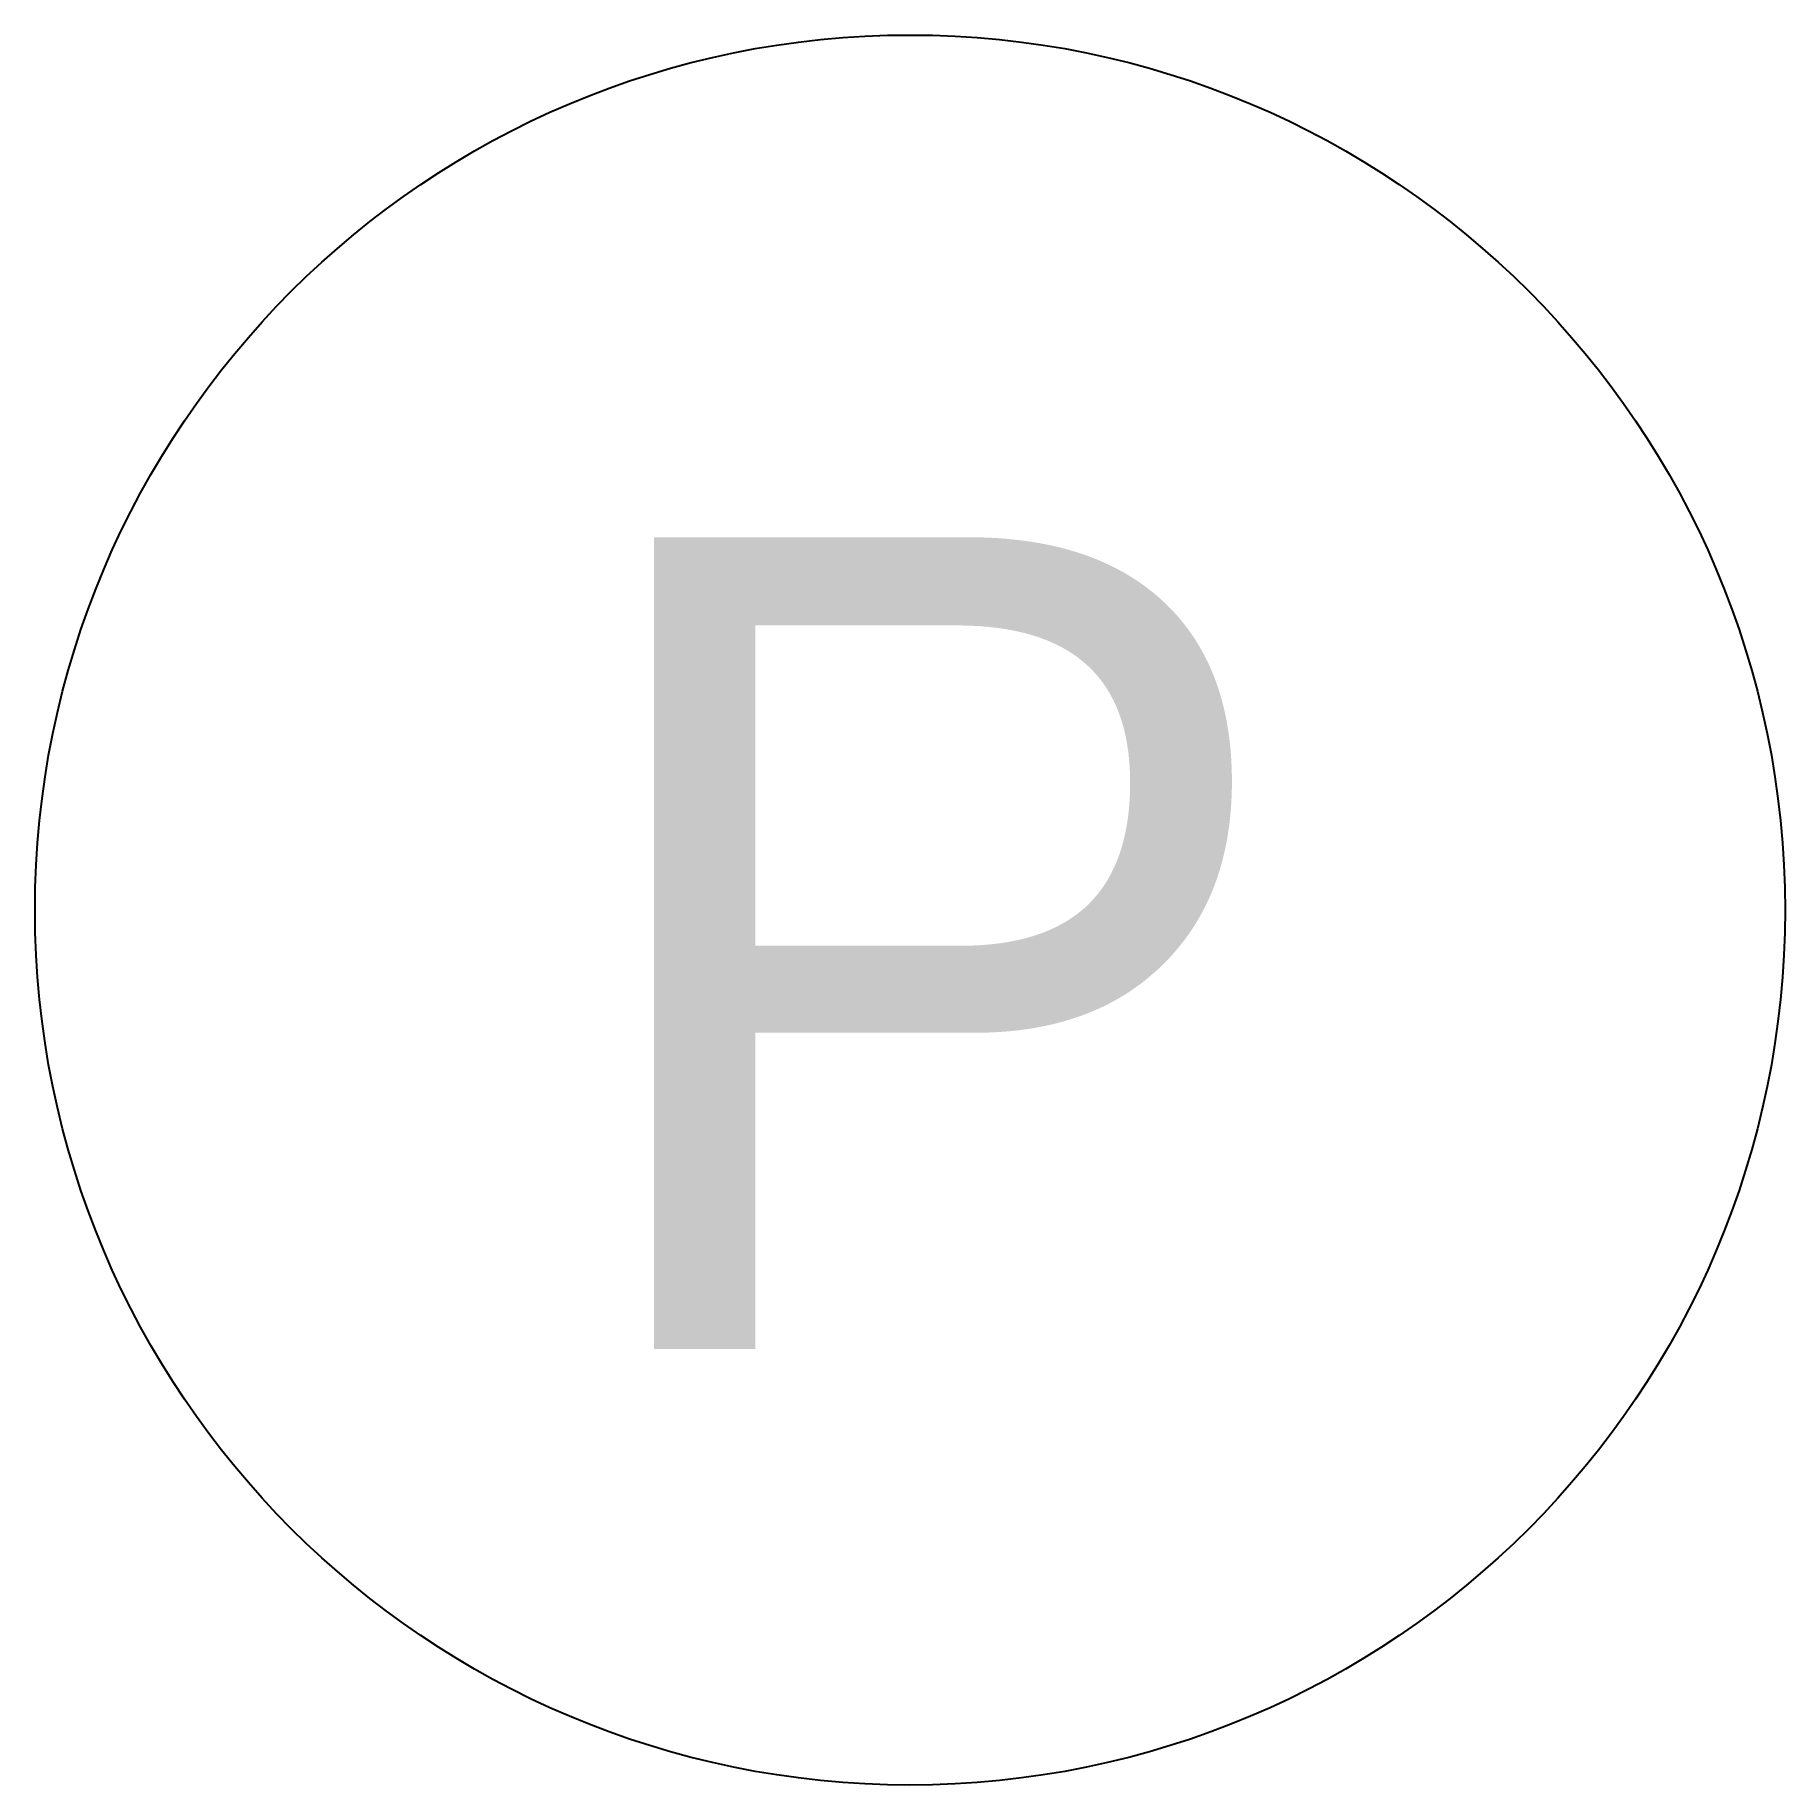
# Model space of a CAD drawing. Extents: x -0.5 to 0.5, y -0.5 to 0.5.
import ezdxf

# ---------------------------------------------------------------- set-up
doc = ezdxf.new("R2010")
doc.units = 0
doc.layers.get('0').update_dxf_attribs({"linetype": 'CONTINUOUS'})

msp = doc.modelspace()

# ---------------------------------------------------------------- linework, layer by layer
at = {"color": 0}
msp.add_circle((0, 0), 0.5, dxfattribs=at)

# ---------------------------------------------------------------- texts
msp.add_text('P', height=0.4639, dxfattribs=at).set_placement((-0.1971, -0.2509))

doc.saveas('drawing.dxf')
